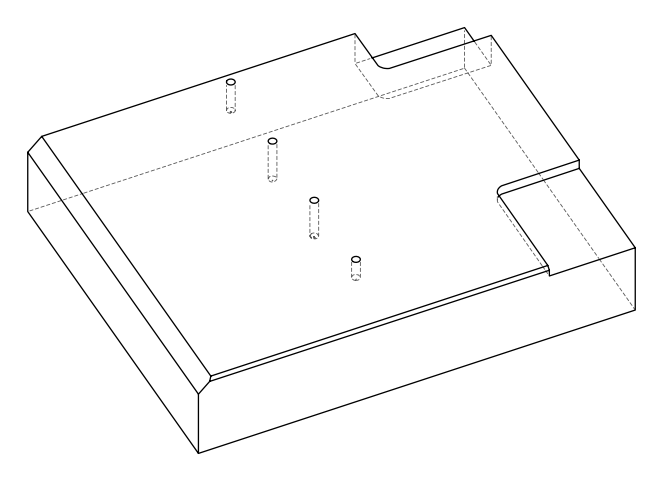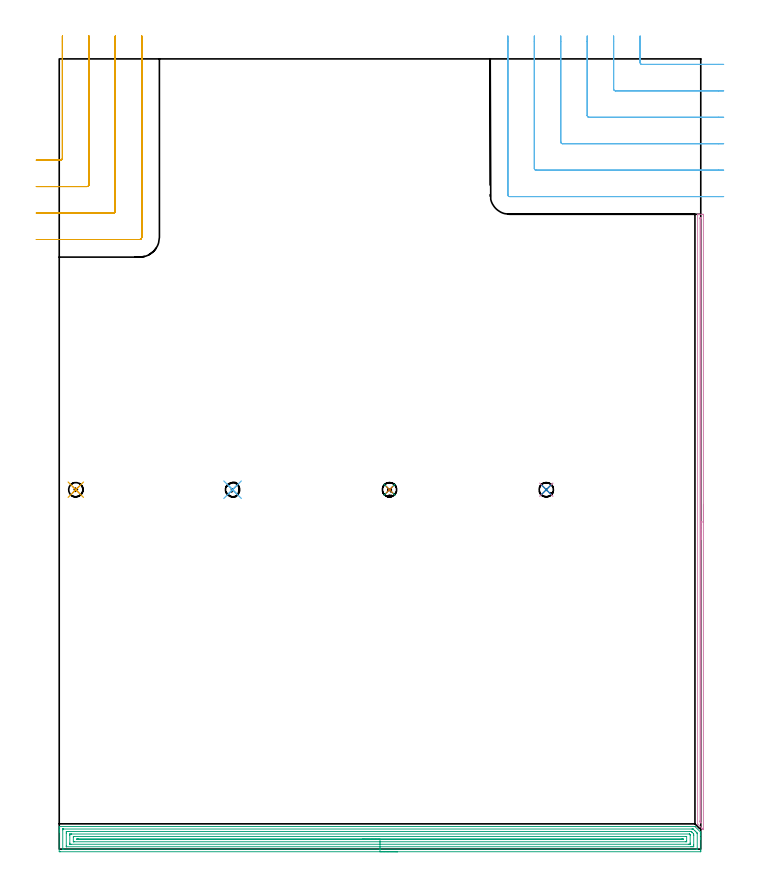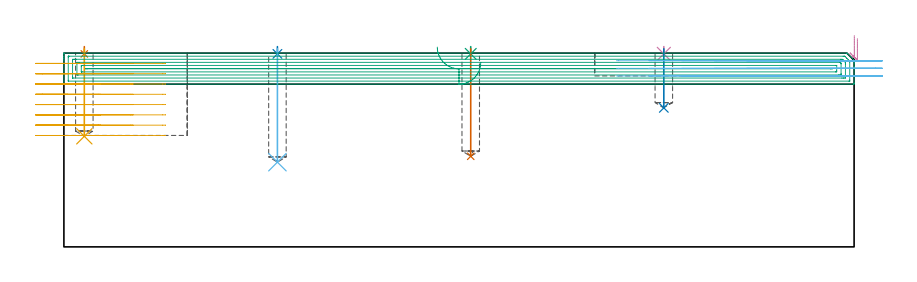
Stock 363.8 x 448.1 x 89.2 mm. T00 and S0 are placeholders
(PLAN: 12 operations, 3 tool changes, 38.7 min)
(1 SPOT_DRILL | STEP1POCKET | NXT0321_9005460120000 | 0.03 min | 0 mm3)
(2 SPOT_DRILL_1 | STEP1POCKET_1 | NXT0321_9005460120000 | 0.03 min | 0 mm3)
(3 SPOT_DRILL_2 | STEP1POCKET_2 | NXT0321_9005460120000 | 0.03 min | 1 mm3)
(4 SPOT_DRILL_3 | STEP1POCKET_3 | NXT0321_9005460120000 | 0.03 min | 0 mm3)
(5 DRILL_BLIND_HOLE_INTO_CENTER | STEP1POCKET | UGT0301_476 | 0.16 min | 1875 mm3)
(6 DRILL_BLIND_HOLE_INTO_CENTER_1 | STEP1POCKET_1 | UGT0301_476 | 0.21 min | 2491 mm3)
(7 DRILL_BLIND_HOLE_INTO_CENTER_2 | STEP1POCKET_2 | UGT0301_476 | 0.2 min | 2332 mm3)
(8 DRILL_BLIND_HOLE_INTO_CENTER_3 | STEP1POCKET_3 | UGT0301_476 | 0.11 min | 1204 mm3)
(9 AREA_MILL | FG_CHAMFER_SURFACE | UGT0205_001 | 17.62 min | 37192 mm3)
(10 AREA_MILL_1 | FG_CHAMFER_SURFACE_1 | UGT0205_001 | 5.7 min | 1892 mm3)
(11 MILL_CORNER_NOTCH_RECTANGULAR | CORNER_NOTCH_RECTANGULAR | UGT0201_094 | Follow Part, ap 5, ae 75% | 9.2 min | 240964 mm3)
(12 MILL_CORNER_NOTCH_RECTANGULAR_1 | CORNER_NOTCH_RECTANGULAR_1 | UGT0201_094 | Follow Part, ap 5, ae 75% | 5.42 min | 110168 mm3)
(TOOL NXT0321_9005460120000 | NC Spot Drill, 142deg, 12mm, Carbide, Uncoated | D12 PA142 FL30 Z2)
(TOOL UGT0301_476 | Carbide Drill 8.1 mm | D8.1 PA118 FL75 Z2)
(TOOL UGT0205_001 | Chamfer Mill 20 x 3 x 45 deg. | D20 FL50 Z2)
(TOOL UGT0201_094 | End mill 20 mm | D20 FL38 Z4)
(OP 1 SPOT_DRILL)
G17 G21 G94 G90
T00 M6
G54
G17 G0 G90 X9.4 Y203.8 S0 M3
G43 Z99.2 H0
G94 G81 G98 Z88.851 F250. R92.2
G80
M5
M2
(OP 2 SPOT_DRILL_1)
G17 G21 G94 G90
T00 M6
G54
G17 G0 G90 X98.3 Y203.8 S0 M3
G43 Z99.2 H0
G94 G81 G98 Z88.851 F250. R92.2
G80
M5
M2
(OP 3 SPOT_DRILL_2)
G17 G21 G94 G90
T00 M6
G54
G17 G0 G90 X187.3 Y203.8 S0 M3
G43 Z99.2 H0
G94 G81 G98 Z88.851 F250. R92.2
G80
M5
M2
(OP 4 SPOT_DRILL_3)
G17 G21 G94 G90
T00 M6
G54
G17 G0 G90 X276.2 Y203.8 S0 M3
G43 Z99.2 H0
G94 G81 G98 Z88.851 F250. R92.2
G80
M5
M2
(OP 5 DRILL_BLIND_HOLE_INTO_CENTER)
G17 G21 G94 G90
T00 M6
G54
G17 G0 G90 X9.4 Y203.8 S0 M3
G43 Z99.2 H0
G94 G81 G98 Z50.9 F250. R91.2
G80
M5
M2
(OP 6 DRILL_BLIND_HOLE_INTO_CENTER_1)
G17 G21 G94 G90
T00 M6
G54
G17 G0 G90 X98.3 Y203.8 S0 M3
G43 Z99.2 H0
G94 G81 G98 Z39. F250. R91.2
G80
M5
M2
(OP 7 DRILL_BLIND_HOLE_INTO_CENTER_2)
G17 G21 G94 G90
T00 M6
G54
G17 G0 G90 X187.3 Y203.8 S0 M3
G43 Z99.2 H0
G94 G81 G98 Z41.7 F250. R91.2
G80
M5
M2
(OP 8 DRILL_BLIND_HOLE_INTO_CENTER_3)
G17 G21 G94 G90
T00 M6
G54
G17 G0 G90 X276.2 Y203.8 S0 M3
G43 Z99.2 H0
G94 G81 G98 Z64. F250. R91.2
G80
M5
M2
(OP 9 AREA_MILL)
G17 G21 G94 G90
T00 M6
G54
G17 G0 G90 X191.9 Y-1.5 S1061 M3
G43 Z99.2 H0
Z84.9
G94 G1 X191.862 Z84.028 F250.
X191.748 Z83.164
X191.559 Z82.312
X191.297 Z81.48
X190.963 Z80.674
X190.56 Z79.9
X190.092 Z79.164
X189.56 Z78.472
X188.971 Z77.829
X188.328 Z77.24
X187.636 Z76.709
X186.9 Z76.24
X186.126 Z75.837
X185.32 Z75.503
X184.488 Z75.241
X183.636 Z75.052
X182.772 Z74.938
X181.9 Z74.9
X0.614
X0.229 Y-1.496 Z74.903
X0.01 Y-1.492 Z74.906
X0. Y-1.269 Z75.129
Y9.635 Z86.029
Y10.189 Z86.586
Y10.52 Z86.917
Y11.075 Z87.471
Y11.406 Z87.801
Y12.42 Z88.819
X0.009 Y12.777 Z89.168
X0.01 Y12.805 Z89.195
X0.163 Y12.8 Z89.2
X360.5
X360.507 Y12.793 Z89.193
X360.567 Y12.734 Z89.132
X363.599 Y9.701 Z86.1
X363.666 Y9.635 Z86.033
X363.79 Y9.512 Z85.904
X363.797 Y9.472 Z85.864
X363.8 Y9.304 Z85.703
Y8.526 Z84.926
Y7.864 Z84.259
Y6.647 Z83.044
Y6.093 Z82.487
Y5.484 Z81.88
Y-0.991 Z75.406
X363.797 Y-1.271 Z75.126
X363.79 Y-1.492 Z74.906
X363.567 Y-1.499 Z74.899
X181.9 Y-1.5 Z74.9
Y-0.086 Z76.314
X2.178 Y-0.085 Z76.315
X2.077 Y-0.084 Z76.316
X2.028 Y-0.081 Z76.319
X2.011 Y-0.079 Z76.321
X2.009 Y-0.064 Z76.336
X2.004 Y0.045 Z76.445
X2. Y0.29 Z76.69
Y10.916 Z87.316
X2.005 Y11.313 Z87.713
X2.009 Y11.365 Z87.765
X2.013 Y11.38 Z87.78
X2.02 Y11.381 Z87.781
X2.073 Y11.384 Z87.784
X2.182 Y11.385 Z87.785
X2.4 Y11.386 Z87.786
X358.742
X359.178 Y11.383 Z87.783
X359.395 Y11.38 Z87.78
X359.446 Y11.379 Z87.779
X359.503 Y11.335 Z87.735
X359.614 Y11.232 Z87.632
X360.33 Y10.52 Z86.92
X360.507 Y10.343 Z86.743
X361.215 Y9.635 Z86.035
X361.4 Y9.449 Z85.849
X361.745 Y9.095 Z85.495
X361.786 Y9.052 Z85.452
X361.791 Y8.987 Z85.387
X361.796 Y8.881 Z85.281
X361.799 Y8.749 Z85.149
Y0.384 Z76.784
X361.795 Y-0.013 Z76.387
X361.791 Y-0.065 Z76.335
X361.787 Y-0.08 Z76.32
X361.78 Y-0.081 Z76.319
X361.727 Y-0.084 Z76.316
X361.618 Y-0.085 Z76.315
X361.4 Y-0.086 Z76.314
X181.9
Y1.328 Z77.728
X4.186 Y1.329 Z77.729
X4.073 Y1.331 Z77.731
X4.033 Y1.333 Z77.733
X4.016 Y1.334 Z77.734
X4.01 Y1.359 Z77.759
X4.005 Y1.481 Z77.881
X4.001 Y1.665 Z78.065
X4. Y1.849 Z78.249
Y8.933 Z85.333
X4.004 Y9.635 Z86.035
X4.008 Y9.811 Z86.211
X4.025 Y9.964 Z86.364
X4.186 Y9.966 Z86.366
X4.741 Y9.97 Z86.37
X5.079 Y9.971 Z86.371
X5.632
X357.49
X357.828 Y9.969 Z86.369
X358.389 Y9.964 Z86.364
X358.721 Y9.676 Z86.076
X358.764 Y9.635 Z86.035
X359.614 Y8.785 Z85.185
X359.646 Y8.749 Z85.149
X359.79 Y8.575 Z84.975
X359.798 Y7.864 Z84.264
X359.799 Y7.68 Z84.08
X359.8 Y2.367 Z78.767
X359.796 Y1.665 Z78.065
X359.791 Y1.489 Z77.889
X359.775 Y1.335 Z77.735
X359.614 Y1.334 Z77.734
X359.06 Y1.33 Z77.73
X358.721 Y1.329 Z77.729
X358.168 Y1.328 Z77.728
X181.9
Y2.743 Z79.143
X6.671
X6.105 Y2.746 Z79.146
X6.044 Y2.748 Z79.148
X6.01 Y2.751 Z79.151
X6.008 Y2.796 Z79.196
X6.004 Y3. Z79.4
X6. Y3.408 Z79.808
Y7.864 Z84.264
X6.005 Y8.293 Z84.693
X6.01 Y8.507 Z84.907
X6.014 Y8.551 Z84.951
X6.066 Y8.553 Z84.953
X6.168 Y8.555 Z84.955
X6.865 Y8.557 Z84.957
X7.059
X357.27
X357.341 Y8.556 Z84.956
X357.375 Y8.553 Z84.953
X357.389 Y8.551 Z84.951
X357.409 Y8.533 Z84.933
X357.57 Y8.379 Z84.779
X357.676 Y8.271 Z84.671
X357.743 Y8.199 Z84.599
X357.79 Y8.145 Z84.545
X357.8 Y7.864 Z84.264
Y3.436 Z79.836
X357.795 Y3.007 Z79.407
X357.79 Y2.794 Z79.194
X357.786 Y2.749 Z79.149
X357.734 Y2.747 Z79.147
X357.632 Y2.745 Z79.145
X356.935 Y2.743 Z79.143
X356.741
X181.9
Y4.157 Z80.557
X8.485
X8.152 Y4.158 Z80.558
X8.058 Y4.161 Z80.561
X8.009 Y4.164 Z80.564
X8.006 Y4.174 Z80.574
X8.001 Y4.23 Z80.63
Y6.738 Z83.138
X8.005 Y6.978 Z83.378
X8.01 Y7.133 Z83.533
X8.319 Y7.14 Z83.54
X8.485 Y7.143 Z83.543
X355.315
X355.647 Y7.142 Z83.542
X355.742 Y7.14 Z83.54
X355.791 Y7.136 Z83.536
X355.794 Y7.126 Z83.526
X355.798 Y7.071 Z83.471
X355.799 Y4.562 Z80.962
X355.795 Y4.322 Z80.722
X355.79 Y4.167 Z80.567
X355.481 Y4.16 Z80.56
X355.315 Y4.157 Z80.557
X181.9
Y5.571 Z81.971
X10.804 Y5.572 Z81.972
X10.437 Y5.574 Z81.974
X10.063 Y5.578 Z81.978
X10.01 Y5.584 Z81.984
X10.005 Y5.636 Z82.036
X10.01 Y5.719 Z82.119
X10.086 Y5.722 Z82.122
X10.278 Y5.726 Z82.126
X10.437 Y5.728 Z82.128
X10.804 Y5.729 Z82.129
X353.204 Y5.728 Z82.128
X353.363 Y5.727 Z82.127
X353.737 Y5.722 Z82.122
X353.79 Y5.716 Z82.116
X353.792 Y5.668 Z82.068
X353.768 Y5.578 Z81.978
X353.663 Y5.576 Z81.976
X353.363 Y5.573 Z81.973
X352.996 Y5.571 Z81.971
X352.837
X181.9
X181.028 Z82.009
X180.164 Z82.123
X179.312 Z82.312
X178.48 Z82.574
X177.674 Z82.908
X176.9 Z83.311
X176.164 Z83.78
X175.472 Z84.311
X174.829 Z84.9
X174.24 Z85.543
X173.708 Z86.235
X173.24 Z86.971
X172.837 Z87.745
X172.503 Z88.551
X172.241 Z89.383
X172.052 Z90.235
X171.938 Z91.1
X171.9 Z91.971
G0 Z99.2
M5
M2
(OP 10 AREA_MILL_1)
G17 G21 G94 G90
T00 M6
G54
G17 G0 G90 X365.3 Y195.5 S1061 M3
G43 Z99.2 H0
Z95.9
G94 G1 Y195.462 Z95.028 F250.
Y195.348 Z94.163
Y195.159 Z93.312
Y194.897 Z92.48
Y194.563 Z91.674
Y194.16 Z90.9
Y193.691 Z90.164
Y193.16 Z89.472
Y192.571 Z88.829
Y191.928 Z88.24
Y191.236 Z87.708
Y190.5 Z87.24
Y189.726 Z86.837
Y188.92 Z86.503
Y188.088 Z86.241
Y187.236 Z86.052
Y186.371 Z85.938
Y185.5 Z85.9
Y11.138
X365.297 Y11.098
X365.289 Y11.011 Z85.903
X365.237 Y11.061 Z85.958
X365.12 Y11.179 Z86.078
X364.96 Y11.337 Z86.235
X364.808 Y11.491 Z86.389
X364.673 Y11.626 Z86.525
X364.524 Y11.774 Z86.672
X364.381 Y11.918 Z86.816
X364.226 Y12.073 Z86.972
X364.087 Y12.211 Z87.109
X362.004 Y14.296 Z89.196
X362.001 Y14.301 Z89.198
X362. Y14.308 Z89.2
Y359.821
X362.003 Y359.99 Z89.188
X362.135 Y359.998 Z89.057
X362.273 Y360. Z88.927
X362.512 Z88.688
X363.213 Z87.981
X364.437 Z86.759
X364.96 Y359.996 Z86.234
X365.292 Y359.99 Z85.903
X365.297 Y359.718 Z85.9
X365.3 Y359.374
Y359.026
Y185.5
X363.886 Z87.314
X363.885 Y15.202 Z87.315
X363.884 Y14.998 Z87.316
X363.881 Y14.897 Z87.319
X363.88 Y14.885 Z87.32
X363.871 Y14.89 Z87.329
X363.839 Y14.918 Z87.361
X363.553 Y15.202 Z87.647
X363.421 Y15.342 Z87.779
X363.419 Y15.471 Z87.781
X363.415 Y15.739 Z87.785
Y15.89
X363.414 Y16.096 Z87.786
Y357.38
X363.415 Y357.586 Z87.785
X363.418 Y357.827 Z87.782
X363.421 Y357.946 Z87.779
X363.425 Y357.99 Z87.775
X363.448 Y357.992 Z87.752
X363.683 Y357.998 Z87.517
X363.838 Y357.996 Z87.362
X363.87 Y357.992 Z87.33
X363.879 Y357.989 Z87.321
X363.881 Y357.978 Z87.319
X363.884 Y357.942 Z87.316
X363.886 Y357.792 Z87.314
Y357.586
Y185.5
Y184.628 Z87.352
Y183.763 Z87.466
Y182.912 Z87.655
Y182.08 Z87.917
Y181.274 Z88.251
Y180.5 Z88.654
Y179.764 Z89.123
Y179.072 Z89.654
Y178.429 Z90.243
Y177.839 Z90.886
Y177.308 Z91.578
Y176.84 Z92.314
Y176.437 Z93.088
Y176.103 Z93.894
Y175.841 Z94.726
Y175.652 Z95.578
Y175.538 Z96.443
Y175.5 Z97.314
G0 Z99.2
M5
M2
(OP 11 MILL_CORNER_NOTCH_RECTANGULAR)
G17 G21 G94 G90
T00 M6
G54
G17 G0 G90 X-13. Y390.7 S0 M3
G43 Z99.2 H0
Z84.462
G94 G1 X-10. F250.
X0.806 F500.
G3 X1.8 Y391.694 R1.
G1 Y458.1
Y461.1 F250.
G0 Z99.2
X-13. Y375.7
Z84.462
G1 X-10.
X15.805 F500.
G3 X16.8 Y376.695 R1.
G1 Y458.1
Y461.1 F250.
G0 Z99.2
X-13. Y360.7
Z84.462
G1 X-10.
X30.805 F500.
G3 X31.8 Y361.695 R1.
G1 Y458.1
Y461.1 F250.
G0 Z99.2
X-13. Y345.7
Z84.462
G1 X-10.
X45.5 F500.
G3 X46.8 Y347. R1.3
G1 Y458.1
Y461.1 F250.
G0 Z99.2
X-13. Y390.7
Z79.725
G1 X-10.
X0.806 F500.
G3 X1.8 Y391.694 R1.
G1 Y458.1
Y461.1 F250.
G0 Z99.2
X-13. Y375.7
Z79.725
G1 X-10.
X15.805 F500.
G3 X16.8 Y376.695 R1.
G1 Y458.1
Y461.1 F250.
G0 Z99.2
X-13. Y360.7
Z79.725
G1 X-10.
X30.805 F500.
G3 X31.8 Y361.695 R1.
G1 Y458.1
Y461.1 F250.
G0 Z99.2
X-13. Y345.7
Z79.725
G1 X-10.
X45.5 F500.
G3 X46.8 Y347. R1.3
G1 Y458.1
Y461.1 F250.
G0 Z99.2
X-13. Y390.7
Z74.987
G1 X-10.
X0.806 F500.
G3 X1.8 Y391.694 R1.
G1 Y458.1
Y461.1 F250.
G0 Z99.2
X-13. Y375.7
Z74.987
G1 X-10.
X15.805 F500.
G3 X16.8 Y376.695 R1.
G1 Y458.1
Y461.1 F250.
G0 Z99.2
X-13. Y360.7
Z74.987
G1 X-10.
X30.805 F500.
G3 X31.8 Y361.695 R1.
G1 Y458.1
Y461.1 F250.
G0 Z99.2
X-13. Y345.7
Z74.987
G1 X-10.
X45.5 F500.
G3 X46.8 Y347. R1.3
G1 Y458.1
Y461.1 F250.
G0 Z99.2
X-13. Y390.7
Z70.25
G1 X-10.
X0.806 F500.
G3 X1.8 Y391.694 R1.
G1 Y458.1
Y461.1 F250.
G0 Z99.2
X-13. Y375.7
Z70.25
G1 X-10.
X15.805 F500.
G3 X16.8 Y376.695 R1.
G1 Y458.1
Y461.1 F250.
G0 Z99.2
X-13. Y360.7
Z70.25
G1 X-10.
X30.805 F500.
G3 X31.8 Y361.695 R1.
G1 Y458.1
Y461.1 F250.
G0 Z99.2
X-13. Y345.7
Z70.25
G1 X-10.
X45.5 F500.
G3 X46.8 Y347. R1.3
G1 Y458.1
Y461.1 F250.
G0 Z99.2
X-13. Y390.7
Z65.512
G1 X-10.
X0.806 F500.
G3 X1.8 Y391.694 R1.
G1 Y458.1
Y461.1 F250.
G0 Z99.2
X-13. Y375.7
Z65.512
G1 X-10.
X15.805 F500.
G3 X16.8 Y376.695 R1.
G1 Y458.1
Y461.1 F250.
G0 Z99.2
X-13. Y360.7
Z65.512
G1 X-10.
X30.805 F500.
G3 X31.8 Y361.695 R1.
G1 Y458.1
Y461.1 F250.
G0 Z99.2
X-13. Y345.7
Z65.512
G1 X-10.
X45.5 F500.
G3 X46.8 Y347. R1.3
G1 Y458.1
Y461.1 F250.
G0 Z99.2
X-13. Y390.7
Z60.775
G1 X-10.
X0.806 F500.
G3 X1.8 Y391.694 R1.
G1 Y458.1
Y461.1 F250.
G0 Z99.2
X-13. Y375.7
Z60.775
G1 X-10.
X15.805 F500.
G3 X16.8 Y376.695 R1.
G1 Y458.1
Y461.1 F250.
G0 Z99.2
X-13. Y360.7
Z60.775
G1 X-10.
X30.805 F500.
G3 X31.8 Y361.695 R1.
G1 Y458.1
Y461.1 F250.
G0 Z99.2
X-13. Y345.7
Z60.775
G1 X-10.
X45.5 F500.
G3 X46.8 Y347. R1.3
G1 Y458.1
Y461.1 F250.
G0 Z99.2
X-13. Y390.7
Z56.037
G1 X-10.
X0.806 F500.
G3 X1.8 Y391.694 R1.
G1 Y458.1
Y461.1 F250.
G0 Z99.2
X-13. Y375.7
Z56.037
G1 X-10.
X15.805 F500.
G3 X16.8 Y376.695 R1.
G1 Y458.1
Y461.1 F250.
G0 Z99.2
X-13. Y360.7
Z56.037
G1 X-10.
X30.805 F500.
G3 X31.8 Y361.695 R1.
G1 Y458.1
Y461.1 F250.
G0 Z99.2
X-13. Y345.7
Z56.037
G1 X-10.
X45.5 F500.
G3 X46.8 Y347. R1.3
G1 Y458.1
Y461.1 F250.
G0 Z99.2
X-13. Y390.7
Z51.3
G1 X-10.
X0.806 F500.
G3 X1.8 Y391.694 R1.
G1 Y458.1
Y461.1 F250.
G0 Z99.2
X-13. Y375.7
Z51.3
G1 X-10.
X15.805 F500.
G3 X16.8 Y376.695 R1.
G1 Y458.1
Y461.1 F250.
G0 Z99.2
X-13. Y360.7
Z51.3
G1 X-10.
X30.805 F500.
G3 X31.8 Y361.695 R1.
G1 Y458.1
Y461.1 F250.
G0 Z99.2
X-13. Y345.7
Z51.3
G1 X-10.
X45.5 F500.
G3 X46.8 Y347. R1.3
G1 Y458.1
Y461.1 F250.
G0 Z99.2
M5
M2
(OP 12 MILL_CORNER_NOTCH_RECTANGULAR_1)
G17 G21 G94 G90
T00 M6
G54
G17 G0 G90 X329.4 Y461.1 S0 M3
G43 Z99.2 H0
Z85.7
G94 G1 Y458.1 F250.
Y445.993 F500.
G3 X330.393 Y445. R1.
G1 X373.8
X376.8 F250.
G0 Z99.2
X314.4 Y461.1
Z85.7
G1 Y458.1
Y430.994 F500.
G3 X315.394 Y430. R1.
G1 X373.8
X376.8 F250.
G0 Z99.2
X299.4 Y461.1
Z85.7
G1 Y458.1
Y415.994 F500.
G3 X300.394 Y415. R1.
G1 X373.8
X376.8 F250.
G0 Z99.2
X284.4 Y461.1
Z85.7
G1 Y458.1
Y400.995 F500.
G3 X285.395 Y400. R1.
G1 X373.8
X376.8 F250.
G0 Z99.2
X269.4 Y461.1
Z85.7
G1 Y458.1
Y385.995 F500.
G3 X270.395 Y385. R1.
G1 X373.8
X376.8 F250.
G0 Z99.2
X254.4 Y461.1
Z85.7
G1 Y458.1
Y370.995 F500.
G3 X255.395 Y370. R1.
G1 X373.8
X376.8 F250.
G0 Z99.2
X329.4 Y461.1
Z82.2
G1 Y458.1
Y445.993 F500.
G3 X330.393 Y445. R1.
G1 X373.8
X376.8 F250.
G0 Z99.2
X314.4 Y461.1
Z82.2
G1 Y458.1
Y430.994 F500.
G3 X315.394 Y430. R1.
G1 X373.8
X376.8 F250.
G0 Z99.2
X299.4 Y461.1
Z82.2
G1 Y458.1
Y415.994 F500.
G3 X300.394 Y415. R1.
G1 X373.8
X376.8 F250.
G0 Z99.2
X284.4 Y461.1
Z82.2
G1 Y458.1
Y400.995 F500.
G3 X285.395 Y400. R1.
G1 X373.8
X376.8 F250.
G0 Z99.2
X269.4 Y461.1
Z82.2
G1 Y458.1
Y385.995 F500.
G3 X270.395 Y385. R1.
G1 X373.8
X376.8 F250.
G0 Z99.2
X254.4 Y461.1
Z82.2
G1 Y458.1
Y370.995 F500.
G3 X255.395 Y370. R1.
G1 X373.8
X376.8 F250.
G0 Z99.2
X329.4 Y461.1
Z78.7
G1 Y458.1
Y445.993 F500.
G3 X330.393 Y445. R1.
G1 X373.8
X376.8 F250.
G0 Z99.2
X314.4 Y461.1
Z78.7
G1 Y458.1
Y430.994 F500.
G3 X315.394 Y430. R1.
G1 X373.8
X376.8 F250.
G0 Z99.2
X299.4 Y461.1
Z78.7
G1 Y458.1
Y415.994 F500.
G3 X300.394 Y415. R1.
G1 X373.8
X376.8 F250.
G0 Z99.2
X284.4 Y461.1
Z78.7
G1 Y458.1
Y400.995 F500.
G3 X285.395 Y400. R1.
G1 X373.8
X376.8 F250.
G0 Z99.2
X269.4 Y461.1
Z78.7
G1 Y458.1
Y385.995 F500.
G3 X270.395 Y385. R1.
G1 X373.8
X376.8 F250.
G0 Z99.2
X254.4 Y461.1
Z78.7
G1 Y458.1
Y370.995 F500.
G3 X255.395 Y370. R1.
G1 X373.8
X376.8 F250.
G0 Z99.2
M5
M2
